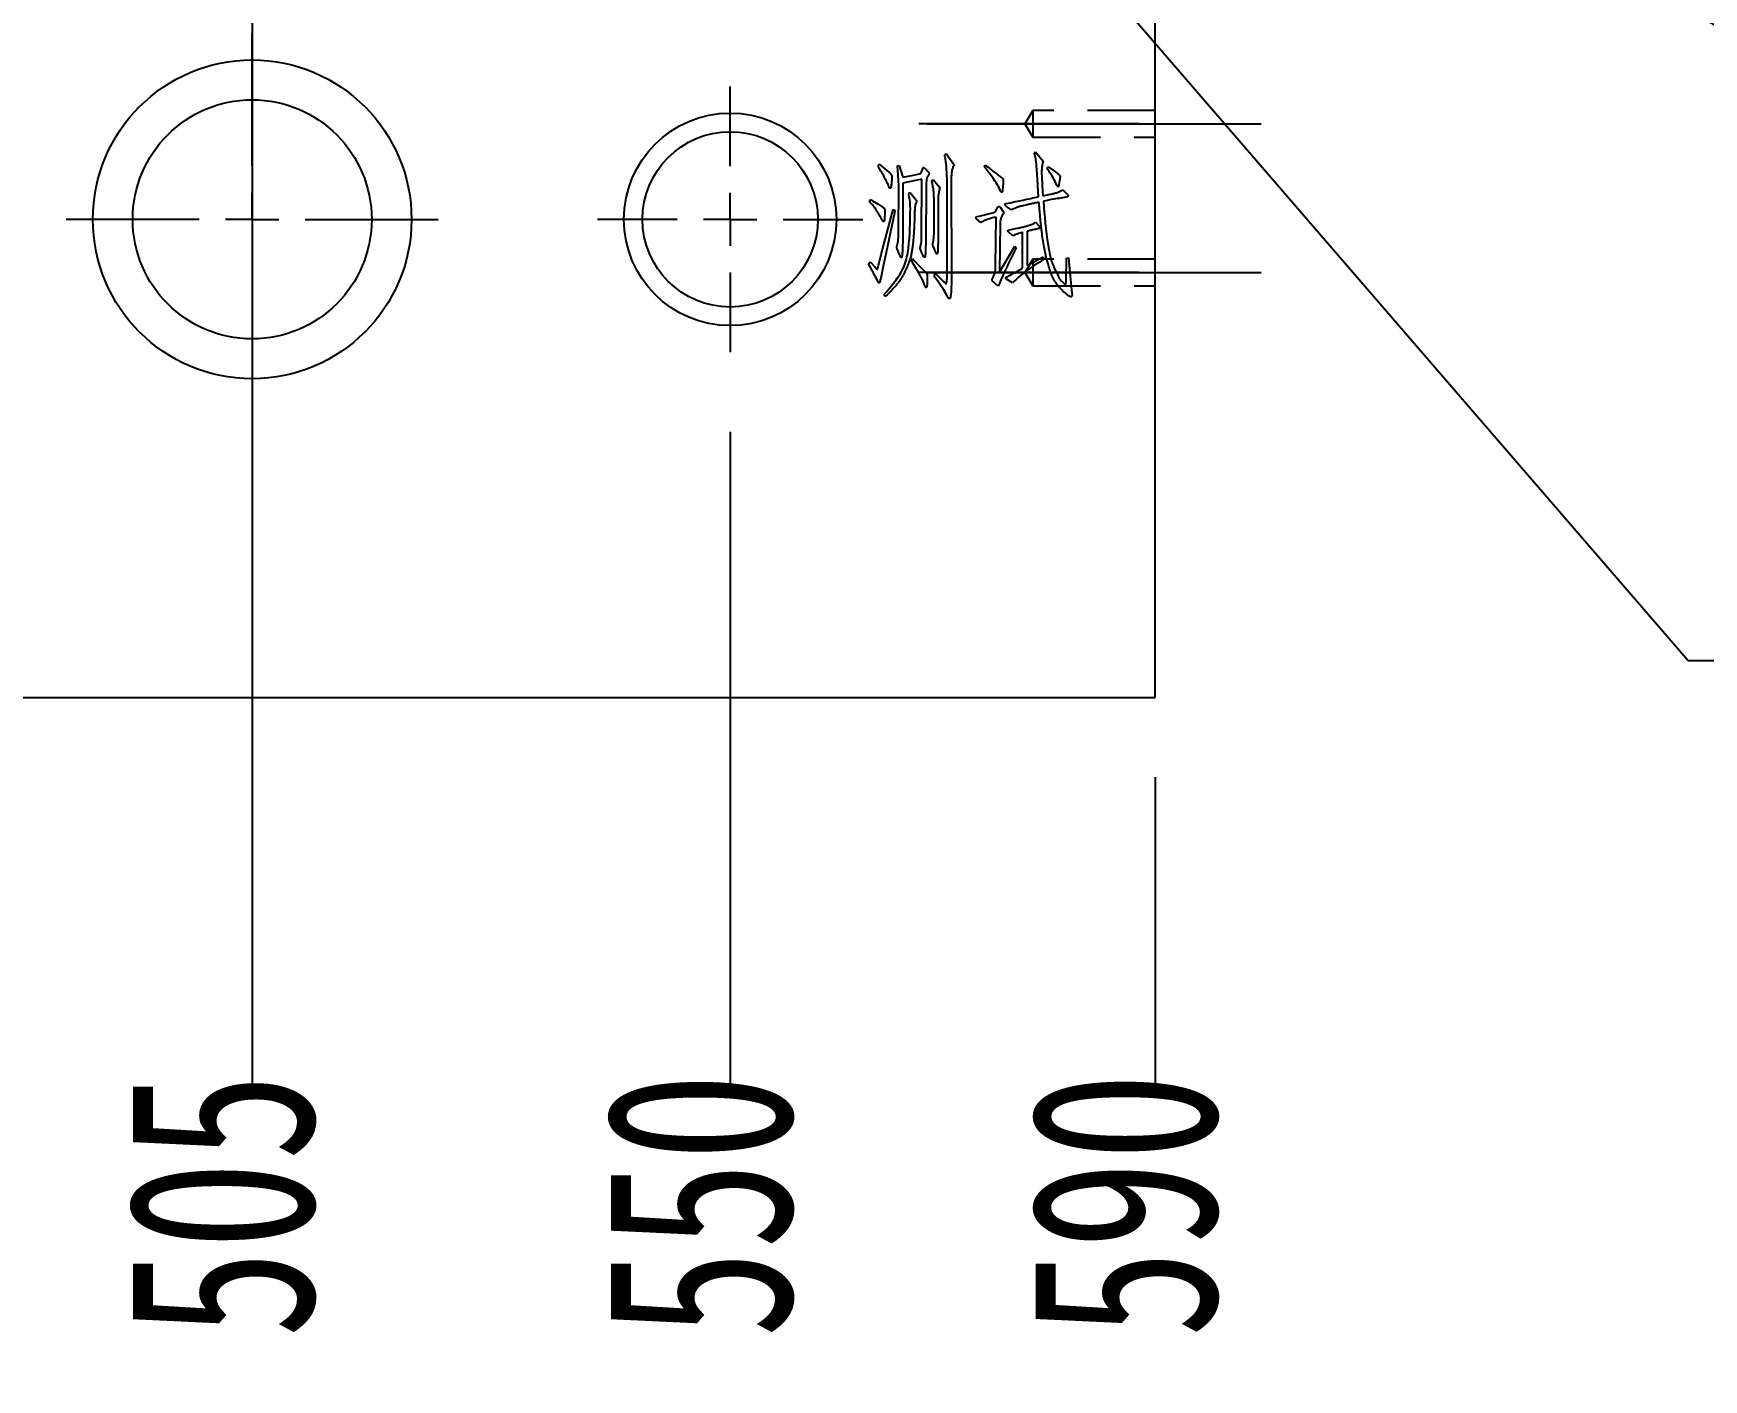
# Model space of a CAD drawing. Extents: x 2 to 292, y 3 to 207.
# Drawn here: x 146.65 to 178.09, y 33.43 to 58.77 of the extents above; entities that cross this region are included whole.
import ezdxf

# ---------------------------------------------------------------- set-up
doc = ezdxf.new("R2010")
doc.units = 0
for name, pattern in [('SLD-中心线', [34.29, 30.48, -1.27, 1.27, -1.27]), ('SLD-实线', [0]), ('SLD-虚线', [1.905, 1.27, -0.635])]:
    doc.linetypes.add(name, pattern=pattern)
doc.layers.get('0').update_dxf_attribs({"linetype": 'CONTINUOUS'})
doc.layers.add('图框', color=7, linetype='SLD-实线')
doc.styles.add('SLDTEXTSTYLE0', font='TXT', dxfattribs={"width": 0.7, "bigfont": 'bigfont'})
doc.styles.add('SLDTEXTSTYLE10', font='TXT', dxfattribs={"width": 0.633333})
doc.styles.add('SLDTEXTSTYLE2', font='TXT', dxfattribs={"width": 0.7})
doc.dimstyles.new('SLDDIMSTYLE1', dxfattribs={"dimtxt": 3.5, "dimasz": 4.08, "dimexe": 0, "dimexo": 0.0625, "dimgap": 0.875, "dimtad": 0, "dimtih": 1, "dimtoh": 1, "dimlfac": 5, "dimrnd": 1e-09, "dimzin": 12, "dimtxsty": 'SLDTEXTSTYLE2', "dimblk1": 'NONE', "dimblk2": 'NONE', "dimsah": 1, "dimcen": 0.09, "dimazin": 3, "dimtfac": 1, "dimtofl": 0, "dimtmove": 0, "dimatfit": 3, "dimtolj": 1, "dimtzin": 12})
doc.dimstyles.new('SLDDIMSTYLE11', dxfattribs={"dimtxt": 3.5, "dimasz": 4.08, "dimexe": 0, "dimexo": 0.0625, "dimgap": 0.875, "dimtad": 0, "dimtih": 1, "dimtoh": 1, "dimlfac": 5, "dimrnd": 1e-09, "dimzin": 12, "dimtxsty": 'SLDTEXTSTYLE2', "dimblk1": 'NONE', "dimsah": 1, "dimcen": 0, "dimazin": 3, "dimtfac": 1, "dimtmove": 0, "dimatfit": 3, "dimtolj": 1, "dimtzin": 12})
doc.dimstyles.new('SLDDIMSTYLE2', dxfattribs={"dimtxt": 3.5, "dimasz": 4.08, "dimexe": 0, "dimexo": 0.0625, "dimgap": 0.875, "dimtad": 0, "dimtih": 1, "dimtoh": 1, "dimlfac": 5, "dimrnd": 1e-09, "dimzin": 12, "dimtxsty": 'SLDTEXTSTYLE2', "dimblk1": 'NONE', "dimblk2": 'NONE', "dimsah": 1, "dimcen": 0.09, "dimazin": 3, "dimtfac": 1, "dimtofl": 0, "dimtmove": 0, "dimatfit": 3, "dimtolj": 1, "dimtzin": 12})
doc.dimstyles.new('SLDDIMSTYLE7', dxfattribs={"dimtxt": 3.5, "dimasz": 4.08, "dimexe": 0, "dimexo": 0.0625, "dimgap": 0.875, "dimtad": 0, "dimtih": 1, "dimtoh": 1, "dimlfac": 5, "dimrnd": 1e-09, "dimzin": 12, "dimtxsty": 'SLDTEXTSTYLE2', "dimblk1": 'NONE', "dimsah": 1, "dimcen": 0, "dimazin": 3, "dimtfac": 1, "dimtmove": 0, "dimatfit": 3, "dimtolj": 1, "dimtzin": 12})
doc.dimstyles.new('SLDDIMSTYLE8', dxfattribs={"dimtxt": 3.5, "dimasz": 4.08, "dimexe": 0, "dimexo": 0.0625, "dimgap": 0.875, "dimtad": 0, "dimtih": 1, "dimtoh": 1, "dimlfac": 5, "dimrnd": 1e-09, "dimzin": 4, "dimtxsty": 'SLDTEXTSTYLE2', "dimblk1": 'NONE', "dimsah": 1, "dimcen": 0, "dimazin": 3, "dimtfac": 1, "dimtmove": 0, "dimatfit": 3, "dimtolj": 1, "dimtzin": 12})

# ---------------------------------------------------------------- blocks, each defined once
blk = doc.blocks.new('_D_18')
at = {"layer": '图框', "color": 5}
blk.add_line((150.765, 73.271), (150.765, 38.821), dxfattribs=at)
at = {"layer": '图框', "color": 5, "insert": (148.418, 34.212), "char_height": 3.5, "attachment_point": 1, "rotation": 90, "style": 'SLDTEXTSTYLE2'}
blk.add_mtext('505', dxfattribs=at)
blk = doc.blocks.new('_NONE')
blk = doc.blocks.new('_D_19')
at = {"layer": '图框', "color": 5}
blk.add_line((159.765, 51.271), (159.765, 38.821), dxfattribs=at)
at = {"layer": '图框', "color": 5, "insert": (157.418, 34.212), "char_height": 3.5, "attachment_point": 1, "rotation": 90, "style": 'SLDTEXTSTYLE2'}
blk.add_mtext('550', dxfattribs=at)
blk = doc.blocks.new('_D_20')
at = {"layer": '图框', "color": 5}
blk.add_line((163.965, 119.071), (163.965, 165.671), dxfattribs=at)
at = {"layer": '图框', "color": 5, "insert": (161.618, 165.671), "char_height": 3.5, "attachment_point": 1, "rotation": 90, "style": 'SLDTEXTSTYLE2'}
blk.add_mtext('571', dxfattribs=at)
blk = doc.blocks.new('_D_21')
at = {"layer": '图框', "color": 5}
blk.add_line((167.765, 44.771), (167.765, 38.821), dxfattribs=at)
at = {"layer": '图框', "color": 5, "insert": (165.418, 34.217), "char_height": 3.5, "attachment_point": 1, "rotation": 90, "style": 'SLDTEXTSTYLE2'}
blk.add_mtext('590', dxfattribs=at)
blk = doc.blocks.new('_D_26')
at = {"layer": '图框', "color": 5}
for p, q in [((180.209, 72.899), (175.209, 69.271)), ((180.209, 72.899), (185.209, 72.899)), ((175.209, 69.271), (165.165, 69.271))]:
    blk.add_line(p, q, dxfattribs=at)
at = {"layer": '图框', "color": 5, "insert": (185.209, 75.245), "char_height": 3.5, "attachment_point": 1, "style": 'SLDTEXTSTYLE2'}
blk.add_mtext('115', dxfattribs=at)
blk = doc.blocks.new('_D_35')
at = {"layer": '图框', "color": 5}
blk.add_line((113.265, 105.271), (177.765, 105.271), dxfattribs=at)
at = {"layer": '图框', "color": 5, "insert": (177.765, 107.618), "char_height": 3.5, "attachment_point": 1, "style": 'SLDTEXTSTYLE2'}
blk.add_mtext('295', dxfattribs=at)
blk = doc.blocks.new('_D_40')
at = {"layer": '图框', "color": 5}
blk.add_line((113.265, 121.271), (177.765, 121.271), dxfattribs=at)
at = {"layer": '图框', "color": 5, "insert": (177.765, 123.618), "char_height": 3.5, "attachment_point": 1, "style": 'SLDTEXTSTYLE2'}
blk.add_mtext('375', dxfattribs=at)
blk = doc.blocks.new('_D_47')
at = {"layer": '图框', "color": 5}
blk.add_line((115.265, 159.271), (176.538, 159.271), dxfattribs=at)
at = {"layer": '图框', "color": 5, "insert": (176.538, 161.618), "char_height": 3.5, "attachment_point": 1, "style": 'SLDTEXTSTYLE2'}
blk.add_mtext('565', dxfattribs=at)
blk = doc.blocks.new('SW_SYMBOL_HOLE_SPOT')
at = {"layer": '图框', "color": 0}
for p, q in [((0, 875), (0, 75)), ((1600, 75), (1600, 875)), ((0, 75), (1600, 75))]:
    blk.add_line(p, q, dxfattribs=at)
blk = doc.blocks.new('SW_SYMBOL_HOLE_DEPTH')
at = {"layer": '图框', "color": 0}
for p, q in [((0, 875), (800, 875)), ((400, 875), (400, 75)), ((100, 555), (400, 75)), ((700, 555), (400, 75))]:
    blk.add_line(p, q, dxfattribs=at)
blk = doc.blocks.new('_D_58')
at = {"layer": '图框', "color": 5}
for p, q in [((148.803, 80.542), (152.726, 76.001)), ((152.726, 76.001), (177.803, 46.971)), ((177.803, 46.971), (200.911, 46.971))]:
    blk.add_line(p, q, dxfattribs=at)
blk.add_solid([(152.726, 76.001), (155.008, 72.582), (155.777, 73.246)], dxfattribs=at)
at = {"layer": '图框', "color": 5, "xscale": 0.004511737089201878, "yscale": 0.004511737089201878, "zscale": 0.004511737089201878}
for name, p in [('SW_SYMBOL_HOLE_SPOT', (179.391, 40.93)), ('SW_SYMBOL_HOLE_DEPTH', (193.941, 40.93))]:
    blk.add_blockref(name, p, dxfattribs=at)
at = {"layer": '图框', "color": 5, "char_height": 3.5, "attachment_point": 1}
for s, insert, style in [('%%c', (180.43, 50.806), 'SLDTEXTSTYLE2'), ('22.50 贯\\M+190FA', (184.545, 50.792), 'SLDTEXTSTYLE0'), ('%%c', (186.754, 44.936), 'SLDTEXTSTYLE2'), ('30', (190.868, 44.921), 'SLDTEXTSTYLE2'), ('10', (197.839, 44.921), 'SLDTEXTSTYLE2')]:
    blk.add_mtext(s, dxfattribs=dict(at, insert=insert, style=style))
blk = doc.blocks.new('_D_62')
at = {"layer": '图框', "color": 5}
for p, q in [((111.225, 67.929), (112.304, 66.614)), ((112.304, 66.614), (147.049, 24.256)), ((147.049, 24.256), (174.199, 24.256))]:
    blk.add_line(p, q, dxfattribs=at)
blk.add_solid([(112.304, 66.614), (114.498, 63.138), (115.284, 63.782)], dxfattribs=at)
at = {"layer": '图框', "color": 5, "xscale": 0.004511737089201878, "yscale": 0.004511737089201878, "zscale": 0.004511737089201878}
for name, p in [('SW_SYMBOL_HOLE_SPOT', (149.131, 19.07)), ('SW_SYMBOL_HOLE_DEPTH', (166.744, 19.07))]:
    blk.add_blockref(name, p, dxfattribs=at)
at = {"layer": '图框', "color": 5, "char_height": 3.5, "attachment_point": 1}
for s, insert, style in [('8.50 贯\\M+190FA', (160.194, 28.076), 'SLDTEXTSTYLE0'), ('%%c', (154.767, 28.091), 'SLDTEXTSTYLE2'), ('4 x', (148.637, 28.076), 'SLDTEXTSTYLE10'), ('%%c', (156.494, 23.076), 'SLDTEXTSTYLE2'), ('15', (161.921, 23.062), 'SLDTEXTSTYLE2'), ('8', (171.954, 23.062), 'SLDTEXTSTYLE2')]:
    blk.add_mtext(s, dxfattribs=dict(at, insert=insert, style=style))
blk = doc.blocks.new('_D_67')
at = {"layer": '图框', "color": 5}
for p, q in [((156.795, 70.927), (162.734, 67.616)), ((162.734, 67.616), (182.88, 56.382)), ((182.88, 56.382), (191.654, 56.382))]:
    blk.add_line(p, q, dxfattribs=at)
blk.add_solid([(162.734, 67.616), (166.05, 65.185), (166.545, 66.072)], dxfattribs=at)
at = {"layer": '图框', "color": 5, "char_height": 3.5, "attachment_point": 1, "style": 'SLDTEXTSTYLE2'}
for s, insert in [('%%c', (184.467, 60.908)), ('34', (188.582, 60.894))]:
    blk.add_mtext(s, dxfattribs=dict(at, insert=insert))
blk = doc.blocks.new('SW_CENTERMARKSYMBOL_11')
at = {"layer": '图框', "color": 0}
for p, q in [((0, 1), (0, 2.5)), ((0, 0), (0, 0.5)), ((-1, 0), (-2.5, 0)), ((0, 0), (-0.5, 0)), ((0, 0), (0, -0.5)), ((0, 0), (0.5, 0)), ((1, 0), (2.5, 0)), ((0, -1), (0, -2.5))]:
    blk.add_line(p, q, dxfattribs=at)
blk = doc.blocks.new('SW_CENTERMARKSYMBOL_61')
at = {"layer": '图框', "color": 0}
for p, q in [((0, 1), (0, 3.5)), ((0, 0), (0, 0.5)), ((-1, 0), (-3.5, 0)), ((0, 0), (-0.5, 0)), ((0, 0), (0, -0.5)), ((0, 0), (0.5, 0)), ((1, 0), (3.5, 0)), ((0, -1), (0, -3.5))]:
    blk.add_line(p, q, dxfattribs=at)

msp = doc.modelspace()

# ---------------------------------------------------------------- linework, layer by layer
at = {"color": 7, "linetype": 'SLD-实线'}
for p, q in [((167.76450306, 46.27149122), (167.76450306, 162.27148789)), ((162.55009204, 56.27063828), (162.56756813, 56.30813854)), ((162.56756813, 56.30813854), (162.60208518, 56.28214496)), ((163.80429894, 56.48670512), (163.83327872, 56.50971549)), ((163.83327872, 56.50971549), (163.9798823, 56.29961508)), ((164.55094248, 56.25359135), (164.56841856, 56.29365163)), ((165.49192101, 56.50971549), (165.51493436, 56.54423552)), ((165.51493436, 56.54423552), (165.65855175, 56.36865514)), ((162.57907182, 56.22205453), (162.55009204, 56.27063828)), ((162.60208518, 56.28214496), (162.71118552, 56.19307476)), ((162.71118552, 56.19307476), (162.78022558, 56.13255816)), ((162.8091994, 56.04647415), (162.80025274, 55.93993085)), ((162.91276247, 56.27660471), (162.94429928, 56.28811138)), ((162.92980939, 56.10102432), (162.91276247, 56.27660471)), ((162.93833286, 55.90243059), (162.92980939, 56.10102432)), ((162.94429928, 56.28811138), (163.01631958, 56.06352108)), ((163.37558061, 56.02644401), (163.01333338, 55.95442074)), ((163.01631958, 56.06352108), (163.21448714, 56.10102432)), ((163.21448714, 56.10102432), (163.35554749, 56.13554137)), ((163.35554749, 56.13554137), (163.39006454, 56.22461157)), ((163.37003738, 54.97935134), (163.37558061, 56.02644401)), ((163.43311101, 56.22759479), (163.49660784, 56.15855473)), ((163.55968148, 55.99746423), (163.58567506, 56.0234608)), ((163.58567506, 56.0234608), (163.71225149, 55.87089377)), ((163.85331184, 54.30302637), (163.84734541, 56.04945736)), ((163.92788917, 56.04647415), (163.9338556, 54.16793244)), ((164.84457284, 56.08099418), (164.87909585, 56.0520144)), ((165.54348499, 56.12701791), (165.53496152, 56.27958792)), ((165.56948453, 55.6982966), (165.54348499, 56.12701791)), ((165.73057205, 56.22461157), (165.75060517, 56.26211482)), ((165.75060517, 56.26211482), (165.8741954, 56.17602783)), ((165.8741954, 56.17602783), (165.93470603, 56.13000112)), ((165.91169268, 55.91990071), (165.8856991, 55.98297434)), ((165.97220928, 56.04050773), (165.95473916, 55.91990071)), ((162.93577582, 55.02793508), (162.93833286, 55.90243059)), ((163.01333338, 55.95442074), (163.01333338, 54.91031426)), ((163.12541992, 55.755827), (163.1514135, 55.77884036)), ((163.1514135, 55.77884036), (163.27500373, 55.62371629)), ((163.45356733, 55.82785028), (163.45058114, 54.89284115)), ((163.59718472, 55.76435047), (163.59164149, 55.84788042)), ((163.60315114, 55.06245511), (163.60315114, 55.67826646)), ((164.8560825, 55.80483692), (164.84457284, 55.83083349)), ((164.90508944, 55.95143753), (164.89358574, 55.82188385)), ((165.64150483, 55.91138022), (165.65301448, 55.7157697)), ((165.65301448, 55.7157697), (165.79364568, 55.74432033)), ((165.92320234, 55.90243059), (165.91169268, 55.91990071)), ((166.02675945, 55.82486706), (166.12179309, 55.73579686)), ((162.38900453, 55.60070293), (162.40903169, 55.64374643)), ((162.42948801, 55.56021648), (162.38900453, 55.60070293)), ((162.40903169, 55.64374643), (162.44354874, 55.62073308)), ((162.44354874, 55.62073308), (162.55307824, 55.55467623)), ((162.55307824, 55.55467623), (162.64512569, 55.49714583)), ((162.61060864, 54.61114364), (162.81175643, 55.38761931)), ((162.6796487, 55.40764945), (162.67112524, 55.27852195)), ((162.85778314, 55.39614277), (162.72268921, 54.73473387)), ((162.81175643, 55.38761931), (162.83221275, 55.45665937)), ((162.83221275, 55.45665937), (162.86673576, 55.43662923)), ((162.86673576, 55.43662923), (162.85778314, 55.39614277)), ((163.67772848, 55.64672964), (163.67772848, 54.9303444)), ((164.45037157, 55.33307212), (164.60293561, 55.37057238)), ((164.60293561, 55.37057238), (164.67751891, 55.39060252)), ((164.67751891, 55.39060252), (164.75251943, 55.40764945)), ((164.75251943, 55.40764945), (164.80408937, 55.49970286)), ((164.85309631, 55.49416261), (164.89912302, 55.42810577)), ((164.95963961, 55.56873994), (164.99969989, 55.57768958)), ((165.05467326, 55.44813591), (164.95963961, 55.52271622)), ((164.48488862, 55.20948189), (164.40434486, 55.27852195)), ((164.41031128, 55.32454866), (164.45037157, 55.33307212)), ((164.7610429, 54.3950768), (164.77255255, 55.31304198)), ((164.84755904, 55.17496186), (164.83860642, 54.28001302)), ((165.08621007, 54.95889502), (165.00566632, 55.03390151)), ((165.01120359, 55.07140475), (165.05467326, 55.07992821)), ((165.35639793, 55.0483914), (165.35639793, 54.40402644)), ((165.578008, 55.09697514), (165.50896794, 55.08291143)), ((165.51194817, 55.21800535), (165.58397442, 55.14044183)), ((162.72268921, 54.73473387), (162.64512569, 54.38953655)), ((163.01333338, 54.91031426), (163.00736696, 54.70319706)), ((163.45058114, 54.89284115), (163.44461471, 54.65717035)), ((163.61167461, 54.71172052), (163.58866126, 54.76626771)), ((163.67772848, 54.9303444), (163.67474824, 54.70021384)), ((164.83860642, 54.28001302), (165.12627036, 54.76626771)), ((165.12627036, 54.76626771), (165.15226394, 54.73473387)), ((165.2703169, 54.35203629), (165.2703169, 55.02793508)), ((162.3719576, 54.43258005), (162.397528, 54.47008329)), ((162.39198476, 54.39251977), (162.3719576, 54.43258005)), ((162.397528, 54.47008329), (162.42352158, 54.44408672)), ((162.42352158, 54.44408672), (162.48105198, 54.38101309)), ((162.56458193, 54.42959683), (162.61060864, 54.61114364)), ((162.93278963, 54.65418714), (162.91276247, 54.70319706)), ((162.96432644, 54.58514708), (162.93278963, 54.65418714)), ((163.17442686, 54.49863689), (163.19445402, 54.53315692)), ((163.19445402, 54.46155983), (163.17442686, 54.49863689)), ((163.19445402, 54.53315692), (163.22897703, 54.49863689)), ((163.27500373, 54.33498936), (163.19445402, 54.46155983)), ((163.22897703, 54.49863689), (163.33552033, 54.38655334)), ((163.37302357, 54.64268046), (163.35256726, 54.69169038)), ((163.398588, 54.59068733), (163.37302357, 54.64268046)), ((163.63766819, 54.64822071), (163.61167461, 54.71172052)), ((165.35639793, 54.40402644), (165.65855175, 54.56511694)), ((165.65855175, 54.56511694), (165.67304164, 54.51611)), ((166.09281332, 54.1304292), (166.09877974, 54.54210656)), ((166.09877974, 54.54210656), (166.13330275, 54.54764681)), ((166.13330275, 54.54764681), (166.16483957, 54.20244949)), ((162.48957545, 54.21693938), (162.39198476, 54.39251977)), ((162.52409846, 54.14789932), (162.48957545, 54.21693938)), ((162.64512569, 54.38953655), (162.59910494, 54.16494625)), ((163.33552033, 54.38655334), (163.45058114, 54.27148955)), ((163.47658068, 54.17645591), (163.47061426, 54.04136198)), ((163.60570818, 54.21693938), (163.6261645, 54.25146239)), ((163.63170177, 54.17091268), (163.60570818, 54.21693938)), ((163.6261645, 54.25146239), (163.65173489, 54.23142927)), ((163.78128559, 53.94930857), (163.63170177, 54.17091268)), ((163.65173489, 54.23142927), (163.77574831, 54.11039608)), ((163.84734541, 54.16238921), (163.85331184, 54.30302637)), ((163.9338556, 54.16793244), (163.9338556, 54.04988545)), ((164.81005579, 54.0128054), (164.70649868, 54.10741585)), ((165.08024365, 54.07885926), (164.96816308, 54.14789932)), ((164.97114331, 54.1909458), (165.01717001, 54.21395915)), ((166.16483957, 54.20244949), (166.19935662, 53.8832547)), ((162.66515881, 53.86024135), (162.68518597, 53.8832547)), ((162.68518597, 53.81975191), (162.66515881, 53.86024135)), ((162.71970898, 53.85171788), (162.68518597, 53.81975191)), ((163.84180218, 53.84575146), (163.78128559, 53.94930857)), ((163.9338556, 54.04988545), (163.92788917, 53.98979204)), ((166.19935662, 53.8832547), (166.20234281, 53.84575146)), ((49.76450831, 46.27149122), (167.76450306, 46.27149122))]:
    msp.add_line(p, q, dxfattribs=at)
at = {"color": 7, "linetype": 'SLD-虚线'}
for p, q in [((165.46450287, 57.32148903), (165.31429321, 57.07148927)), ((165.46450287, 57.32148903), (165.46450287, 56.82148951)), ((167.76450306, 57.32148903), (165.46450287, 57.32148903)), ((165.31429321, 57.07148927), (165.46450287, 56.82148951)), ((165.46450287, 56.82148951), (167.76450306, 56.82148951)), ((165.46450287, 54.52148932), (165.31429321, 54.27148955)), ((165.46450287, 54.52148932), (165.46450287, 54.02148979)), ((167.76450306, 54.52148932), (165.46450287, 54.52148932)), ((165.31429321, 54.27148955), (165.46450287, 54.02148979)), ((165.46450287, 54.02148979), (167.76450306, 54.02148979))]:
    msp.add_line(p, q, dxfattribs=at)
at = {"color": 7, "linetype": 'SLD-实线'}
for centre, radius in [((150.76450569, 55.27148955), 3), ((150.76450569, 55.27148955), 2.25), ((159.76450569, 55.27148955), 2), ((159.76450569, 55.27148955), 1.65)]:
    msp.add_circle(centre, radius, dxfattribs=at)
for points, knots in [([(163.84734541, 56.04945736), (163.84509232, 56.09924878), (163.84138128, 56.18125913), (163.83510954, 56.29555363), (163.81996536, 56.3912257), (163.80952149, 56.45487611), (163.80429894, 56.48670512)], [0, 0, 0, 0, 0.3400031532, 0.5600117816, 0.7799796024, 1, 1, 1, 1]), ([(163.97988192, 56.29961655), (163.97059946, 56.2808428), (163.95261335, 56.24446591), (163.93884214, 56.19539442), (163.93366643, 56.15506296), (163.92990397, 56.12198917), (163.92860008, 56.08540526), (163.92813327, 56.05982612), (163.92788959, 56.04647357)], [0, 0, 0, 0, 0.2399772102, 0.464990968, 0.5802448105, 0.7064253995, 0.8467513901, 1, 1, 1, 1]), ([(164.56841804, 56.29365022), (164.59693272, 56.27101583), (164.651151, 56.22797843), (164.71740212, 56.17641685), (164.76592437, 56.1407682), (164.79602518, 56.1173104), (164.8222601, 56.09854279), (164.83764952, 56.08643913), (164.84457401, 56.08099307)], [0, 0, 0, 0, 0.313338588, 0.5957871052, 0.7224505404, 0.8315105112, 0.9241878401, 1, 1, 1, 1]), ([(165.53496152, 56.27958792), (165.53033385, 56.32320617), (165.52207025, 56.40109482), (165.50113316, 56.47652625), (165.49192101, 56.50971549)], [0, 0, 0, 0, 0.5600078261, 1, 1, 1, 1]), ([(165.65855228, 56.36865555), (165.65440658, 56.35606701), (165.6472433, 56.33431552), (165.6394223, 56.30357085), (165.63569095, 56.27480573), (165.63200192, 56.24386914), (165.63072582, 56.20925386), (165.62815219, 56.18116959), (165.62826792, 56.15883574), (165.6287526, 56.14065336), (165.62962367, 56.11678762), (165.63080771, 56.08694227), (165.63325227, 56.0514604), (165.63503586, 56.00994474), (165.63827238, 55.96266254), (165.64038605, 55.92913662), (165.64150561, 55.91137875)], [0, 0, 0, 0, 0.0862723766, 0.1490683829, 0.2060839476, 0.2749083196, 0.3517951684, 0.431451186, 0.4582666535, 0.4971138542, 0.5498525525, 0.6137151478, 0.6915250146, 0.7813372095, 0.8841796145, 1, 1, 1, 1]), ([(162.77723969, 55.85640326), (162.77539915, 55.85591508), (162.77142721, 55.85486159), (162.76573867, 55.85738116), (162.76196317, 55.86294147), (162.75835661, 55.87056834), (162.75414803, 55.88170887), (162.74941192, 55.89726949), (162.7419773, 55.91878679), (162.72865617, 55.94689312), (162.71131894, 55.98346481), (162.68922961, 56.02506052), (162.66668632, 56.06805605), (162.6453755, 56.10748979), (162.62632392, 56.14079244), (162.6101667, 56.16837035), (162.59661079, 56.18952426), (162.58811573, 56.20591298), (162.58153048, 56.21547774), (162.57960897, 56.22061824), (162.5790722, 56.22205422)], [0, 0, 0, 0, 0.0132842984, 0.0286679546, 0.0401835726, 0.060509159, 0.0886441275, 0.1247361335, 0.1761661698, 0.2503090861, 0.3456231348, 0.4639770066, 0.5850574985, 0.690812298, 0.7826377919, 0.8578122757, 0.9180907887, 0.9610597504, 0.9891221124, 1, 1, 1, 1]), ([(162.78022558, 56.13255816), (162.78616182, 56.12601078), (162.79797639, 56.1129799), (162.80843312, 56.0827829), (162.80890812, 56.06027559), (162.8091994, 56.04647415)], [0, 0, 0, 0, 0.2808930008, 0.5590450631, 1, 1, 1, 1]), ([(163.39006454, 56.22461157), (163.39159402, 56.22955259), (163.39392572, 56.23708523), (163.39982114, 56.24426966), (163.40454921, 56.24669821), (163.41324509, 56.24598218), (163.42264435, 56.23787972), (163.42999243, 56.23065922), (163.43311101, 56.22759479)], [0, 0, 0, 0, 0.247915416, 0.37794983733, 0.43766423646, 0.49630379413, 0.78622750898, 1, 1, 1, 1]), ([(163.48510246, 56.08653324), (163.48078194, 56.07988631), (163.47237975, 56.06695993), (163.46659925, 56.04789873), (163.46395312, 56.03060375), (163.46187782, 56.01368131), (163.4597573, 55.99251157), (163.45760162, 55.96723242), (163.4559839, 55.93795612), (163.45469975, 55.90471102), (163.45388339, 55.86762934), (163.4536749, 55.84148782), (163.45356613, 55.82785009)], [0, 0, 0, 0, 0.0898522716, 0.1747370895, 0.2239140046, 0.2890944161, 0.3687352527, 0.4660871501, 0.5778424262, 0.7024402657, 0.844766586, 1, 1, 1, 1]), ([(163.49660896, 56.1585554), (163.50066169, 56.15448727), (163.50753513, 56.14758771), (163.51221505, 56.13543789), (163.50912823, 56.12568272), (163.50404822, 56.1156999), (163.49592604, 56.10214212), (163.48900827, 56.09216587), (163.48510246, 56.08653324)], [0, 0, 0, 0, 0.20634053, 0.3499545357, 0.4340639588, 0.5640859702, 0.7538811108, 1, 1, 1, 1]), ([(163.59164149, 55.84788042), (163.58618181, 55.87591113), (163.5764322, 55.92596692), (163.56479984, 55.97561747), (163.55968148, 55.99746423)], [0, 0, 0, 0, 0.5599894432, 1, 1, 1, 1]), ([(164.84457284, 55.83083349), (164.79695648, 55.91473025), (164.71185783, 56.06466822), (164.6001465, 56.19582323), (164.55094248, 56.25359135)], [0, 0, 0, 0, 0.5595431366, 1, 1, 1, 1]), ([(164.87909585, 56.0520144), (164.88742608, 56.04526632), (164.90391775, 56.03190689), (164.90832901, 55.99337409), (164.90632471, 55.96742827), (164.90508944, 55.95143753)], [0, 0, 0, 0, 0.2814140885, 0.5571262165, 1, 1, 1, 1]), ([(165.8856991, 55.98297434), (165.85947692, 56.02984168), (165.81264164, 56.11355114), (165.75565358, 56.19067007), (165.73057205, 56.22461157)], [0, 0, 0, 0, 0.5598809827, 1, 1, 1, 1]), ([(165.93470603, 56.13000112), (165.94256313, 56.12401935), (165.95815966, 56.11214538), (165.98289306, 56.08336795), (165.97627015, 56.05679878), (165.97220928, 56.04050773)], [0, 0, 0, 0, 0.2819829074, 0.5597433502, 1, 1, 1, 1]), ([(162.80025268, 55.93993192), (162.79876452, 55.92902818), (162.79617319, 55.91004163), (162.79365445, 55.8854436), (162.789536, 55.87040229), (162.78686966, 55.86057283), (162.78156485, 55.85770066), (162.77852146, 55.85678774), (162.77723969, 55.85640326)], [0, 0, 0, 0, 0.3657354394, 0.6368514224, 0.8116393259, 0.89390039, 0.9553145992, 1, 1, 1, 1]), ([(163.15695673, 55.48265594), (163.15516197, 55.53414116), (163.1519566, 55.62609127), (163.1335293, 55.71618088), (163.12541992, 55.755827)], [0, 0, 0, 0, 0.5599256221, 1, 1, 1, 1]), ([(163.60315062, 55.6782656), (163.60300393, 55.68082232), (163.6025395, 55.68891733), (163.60185997, 55.70585163), (163.59934257, 55.73194409), (163.59796984, 55.75255595), (163.59718428, 55.76435126)], [0, 0, 0, 0, 0.0890273309, 0.2818759772, 0.5890475616, 1, 1, 1, 1]), ([(163.71225149, 55.87089377), (163.70179944, 55.82969308), (163.68310957, 55.75601984), (163.67937468, 55.68016414), (163.67772848, 55.64672964)], [0, 0, 0, 0, 0.5592355183, 1, 1, 1, 1]), ([(164.89358574, 55.82188385), (164.89292376, 55.81474265), (164.89192875, 55.80400905), (164.8883972, 55.7918786), (164.88454026, 55.78561261), (164.88011112, 55.78320257), (164.87585798, 55.78296213), (164.87116809, 55.78456668), (164.86327658, 55.79119247), (164.85908964, 55.79913351), (164.8560825, 55.80483692)], [0, 0, 0, 0, 0.27949684861, 0.42009835242, 0.49032232831, 0.56070378871, 0.606939631, 0.65306888985, 0.75082702342, 1, 1, 1, 1]), ([(164.99969867, 55.57769028), (165.09323068, 55.5965867), (165.28353027, 55.63503323), (165.47309139, 55.67697036), (165.56948345, 55.69829544)], [0, 0, 0, 0, 0.4914987624, 1, 1, 1, 1]), ([(166.11326963, 55.69531339), (166.07163537, 55.68691877), (165.98780702, 55.67001666), (165.83589604, 55.64994195), (165.72767675, 55.62652252), (165.66153795, 55.61220961)], [0, 0, 0, 0, 0.2772924909, 0.5583134586, 1, 1, 1, 1]), ([(165.7936471, 55.74432143), (165.8161738, 55.74925917), (165.85960272, 55.75877857), (165.92109586, 55.77768078), (165.97673957, 55.79893643), (166.01056184, 55.81646974), (166.02676025, 55.82486692)], [0, 0, 0, 0, 0.2793771222, 0.5386073171, 0.7790264968, 1, 1, 1, 1]), ([(165.95473809, 55.91990208), (165.95389484, 55.91536662), (165.95241085, 55.90738492), (165.95035281, 55.89678552), (165.94679553, 55.88990451), (165.94343258, 55.88503953), (165.93791864, 55.88382811), (165.93309171, 55.88802674), (165.92802803, 55.8940063), (165.92495895, 55.89936254), (165.92320176, 55.90242925)], [0, 0, 0, 0, 0.2119636385, 0.3730223218, 0.4894841015, 0.5678798361, 0.6342732657, 0.7191586451, 0.8392046998, 1, 1, 1, 1]), ([(166.12179309, 55.73579686), (166.12379091, 55.7318261), (166.12775743, 55.72394239), (166.1294671, 55.71073287), (166.12221366, 55.70098201), (166.11627469, 55.69721796), (166.11326963, 55.69531339)], [0, 0, 0, 0, 0.2809383655, 0.5577854729, 0.7762443463, 1, 1, 1, 1]), ([(162.65663453, 55.23249531), (162.65461157, 55.23192522), (162.65028208, 55.23070515), (162.64267167, 55.23604749), (162.63603159, 55.24798622), (162.62666138, 55.26316584), (162.61525571, 55.2841395), (162.59907068, 55.3103838), (162.57754532, 55.3472396), (162.55079464, 55.3916196), (162.52186278, 55.43924172), (162.491027, 55.48385024), (162.4610313, 55.52432256), (162.43973407, 55.54855765), (162.42948772, 55.56021745)], [0, 0, 0, 0, 0.0149352305, 0.0319640133, 0.0630242662, 0.1169981312, 0.1642864769, 0.2405366431, 0.3461288286, 0.4816038012, 0.6257887364, 0.760243144, 0.8846501181, 1, 1, 1, 1]), ([(162.64512569, 55.49714583), (162.65285096, 55.49136842), (162.66822872, 55.47986803), (162.6784095, 55.44636631), (162.67917754, 55.42236997), (162.6796487, 55.40764945)], [0, 0, 0, 0, 0.2806933784, 0.5587423698, 1, 1, 1, 1]), ([(162.68518597, 53.8832547), (162.75490406, 53.96448858), (162.89432656, 54.1269404), (163.06732818, 54.40439391), (163.15066253, 54.87030195), (163.15435968, 55.22999227), (163.15695673, 55.48265594)], [0, 0, 0, 0, 0.1866508838, 0.373265168, 0.5597515123, 1, 1, 1, 1]), ([(163.27500231, 55.62371627), (163.27163559, 55.6129067), (163.26591764, 55.59454805), (163.25782355, 55.57028815), (163.25196104, 55.54942918), (163.24698681, 55.52672554), (163.24337184, 55.49721344), (163.24045067, 55.46636887), (163.23916048, 55.43321421), (163.23710843, 55.39815333), (163.23632446, 55.35408637), (163.23425777, 55.30325056), (163.23348383, 55.2500991), (163.23154433, 55.19911182), (163.23001936, 55.15236202), (163.2277817, 55.10860996), (163.22507037, 55.06486521), (163.22206717, 55.01841445), (163.21877633, 54.96768094), (163.2143968, 54.9128552), (163.20959144, 54.85382489), (163.2021499, 54.79060767), (163.19273353, 54.72298091), (163.18342998, 54.66372012), (163.17419231, 54.61347582), (163.16420409, 54.5733102), (163.15234202, 54.5306965), (163.1373008, 54.48632517), (163.12003564, 54.43966094), (163.10114945, 54.39053704), (163.07859947, 54.33966528), (163.05485626, 54.28634099), (163.02703123, 54.23226654), (162.99574205, 54.17765694), (162.95947131, 54.1235444), (162.91997072, 54.06885712), (162.87594092, 54.01430152), (162.82767018, 53.95990387), (162.77571355, 53.90509642), (162.7386186, 53.86974031), (162.71970936, 53.85171749)], [0, 0, 0, 0, 0.01770173592, 0.03006409402, 0.03997958588, 0.05156748414, 0.06636215566, 0.08643052619, 0.09999537722, 0.11822973875, 0.14133838825, 0.16889387838, 0.19777536706, 0.2244429098, 0.24866877764, 0.27090714005, 0.29293599629, 0.31719543982, 0.34368573212, 0.37242338609, 0.40318970007, 0.43627755549, 0.4719288814, 0.50994084448, 0.53006567313, 0.55177534361, 0.57462638748, 0.59920903518, 0.62499727303, 0.65242536107, 0.68147290765, 0.71198644719, 0.74367376634, 0.77651244634, 0.81033171121, 0.84547294964, 0.88196398537, 0.91988694635, 0.95916144633, 0.99999844002, 0.99999844002, 0.99999844002, 0.99999844002]), ([(164.80408818, 55.49970179), (164.80707815, 55.50459978), (164.81227792, 55.51311775), (164.82758943, 55.51720012), (164.84206121, 55.50888083), (164.84899061, 55.49963889), (164.85309735, 55.49416162)], [0, 0, 0, 0, 0.26176345585, 0.45522586629, 0.67713714242, 1, 1, 1, 1]), ([(164.89358574, 55.35309928), (164.87670127, 55.32199453), (164.84639607, 55.26616599), (164.84720209, 55.20295499), (164.84755904, 55.17496186)], [0, 0, 0, 0, 0.5571476998, 1, 1, 1, 1]), ([(164.89912302, 55.42810577), (164.90359889, 55.42162385), (164.91249735, 55.40873719), (164.91523257, 55.37895231), (164.90181454, 55.36292701), (164.89358574, 55.35309928)], [0, 0, 0, 0, 0.2812977944, 0.5592459508, 1, 1, 1, 1]), ([(164.959639, 55.52271478), (164.95427635, 55.52692464), (164.94520792, 55.53404365), (164.93741491, 55.54933829), (164.94444849, 55.56418277), (164.95413391, 55.56708894), (164.959639, 55.56874078)], [0, 0, 0, 0, 0.3211168808, 0.5430195867, 0.7402566743, 1, 1, 1, 1]), ([(165.57800679, 55.59473694), (165.55029756, 55.58866624), (165.49811491, 55.57723376), (165.42454945, 55.56052271), (165.36036571, 55.54563515), (165.30542409, 55.53271268), (165.25978397, 55.52251445), (165.22384013, 55.51284409), (165.19711103, 55.50570455), (165.17327303, 55.49904598), (165.14921689, 55.48948529), (165.11989784, 55.47818238), (165.08816156, 55.46400573), (165.06615889, 55.45357838), (165.05467416, 55.44813562)], [0, 0, 0, 0, 0.1561394386, 0.2940453281, 0.4152469545, 0.5188076325, 0.6047274403, 0.6726248779, 0.7236484123, 0.7570524639, 0.8087604294, 0.8659696897, 0.930040229, 1, 1, 1, 1]), ([(166.14480613, 53.82870409), (166.12466699, 53.84344417), (166.08462156, 53.87275401), (166.0292536, 53.92217154), (165.97768439, 53.97506785), (165.93203065, 54.03140355), (165.89159221, 54.08703777), (165.85848965, 54.13968385), (165.83206497, 54.18768927), (165.80781039, 54.24698351), (165.78531506, 54.32095741), (165.76227546, 54.39391825), (165.74560343, 54.45132301), (165.73432625, 54.48944216), (165.72564672, 54.52255184), (165.71678406, 54.55285793), (165.70911057, 54.58704606), (165.70042557, 54.63031387), (165.68913237, 54.68550561), (165.67223734, 54.77488114), (165.65197207, 54.89406628), (165.6354489, 55.01300638), (165.62529639, 55.10093379), (165.61945069, 55.15409349), (165.61474138, 55.19455806), (165.61145724, 55.22237521), (165.60986942, 55.2447432), (165.60691889, 55.26868478), (165.60414266, 55.3015229), (165.60092476, 55.34318511), (165.59601979, 55.39358411), (165.59042609, 55.45280311), (165.58463192, 55.52087615), (165.58030019, 55.56916879), (165.57800679, 55.59473694)], [0.00000147335, 0.00000147335, 0.00000147335, 0.00000147335, 0.03906709369, 0.07768116669, 0.11607091488, 0.15464074061, 0.19113281771, 0.22372376203, 0.2519912789, 0.27682296724, 0.32388953939, 0.3730087725, 0.39666242215, 0.4175039903, 0.43526026281, 0.45026540289, 0.4669406759, 0.4901091197, 0.5193855697, 0.55516471249, 0.63255707411, 0.70869764998, 0.74319210733, 0.77117541522, 0.79245179256, 0.80699631093, 0.81503318829, 0.82756311916, 0.84476437047, 0.86663948857, 0.89300541023, 0.92406444859, 0.95979652628, 1, 1, 1, 1]), ([(165.66153795, 55.61220961), (165.68401205, 55.3379393), (165.71769641, 54.92686091), (165.81253176, 54.44636039), (165.92686909, 54.23451012), (165.99179058, 54.11072495), (166.0479466, 54.07004344), (166.07577235, 54.04988545)], [0, 0, 0, 0, 0.5008523621, 0.7506812714, 0.8759075974, 0.93851126, 1, 1, 1, 1]), ([(162.6711242, 55.2785213), (162.67053437, 55.27178985), (162.66951137, 55.26011458), (162.66682571, 55.24588474), (162.66332661, 55.23553976), (162.65848852, 55.23333875), (162.65663453, 55.23249531)], [0, 0, 0, 0, 0.3997685222, 0.6933715526, 0.8824978901, 1, 1, 1, 1]), ([(163.59164149, 54.86684459), (163.59574258, 54.90323663), (163.60306911, 54.96825034), (163.60312607, 55.0336594), (163.60315114, 55.06245511)], [0, 0, 0, 0, 0.5597596111, 1, 1, 1, 1]), ([(164.40434388, 55.2785213), (164.40112697, 55.28171121), (164.39443641, 55.28834561), (164.39171327, 55.3025808), (164.39578666, 55.31801664), (164.40527245, 55.32228202), (164.41031022, 55.3245473)], [0, 0, 0, 0, 0.23237877653, 0.48330305442, 0.72558956985, 1, 1, 1, 1]), ([(164.77255185, 55.3130408), (164.74272738, 55.30673301), (164.68637799, 55.29481527), (164.60857073, 55.27017329), (164.54132405, 55.24365701), (164.50282278, 55.2203421), (164.48488938, 55.20948231)], [0, 0, 0, 0, 0.297210964, 0.5615408644, 0.7957713591, 1, 1, 1, 1]), ([(165.005665, 55.03390166), (165.00251412, 55.03677562), (164.99661195, 55.04215908), (164.99273744, 55.05393526), (164.99809584, 55.06640794), (165.0064451, 55.06959011), (165.01120517, 55.07140432)], [0, 0, 0, 0, 0.2559242753, 0.4793922525, 0.7031915391, 1, 1, 1, 1]), ([(165.05467416, 55.07992765), (165.07371215, 55.08389342), (165.11023384, 55.09150117), (165.1625089, 55.10258536), (165.21002637, 55.11264489), (165.25238085, 55.12269539), (165.29014954, 55.1309716), (165.32278475, 55.13910562), (165.35061902, 55.14638927), (165.38082535, 55.15458798), (165.41390975, 55.16572591), (165.44994125, 55.18096692), (165.482855, 55.1978391), (165.50242036, 55.21139989), (165.51194894, 55.21800424)], [0, 0, 0, 0, 0.12131817131, 0.23273179819, 0.33337522416, 0.42431096827, 0.50428701716, 0.57457262173, 0.63411440525, 0.68378221745, 0.76981852067, 0.85162474424, 0.92773646069, 0.99999489787, 0.99999489787, 0.99999489787, 0.99999489787]), ([(165.50896794, 55.08291143), (165.48045686, 55.07660504), (165.42954457, 55.06534373), (165.37874815, 55.05357124), (165.35639793, 55.0483914)], [0, 0, 0, 0, 0.5600039037, 1, 1, 1, 1]), ([(165.58397312, 55.14044332), (165.58781646, 55.13604306), (165.59472638, 55.12813187), (165.59841561, 55.11351832), (165.59204177, 55.1001297), (165.58306104, 55.09811063), (165.57800679, 55.09697432)], [0, 0, 0, 0, 0.3028500555, 0.5444926395, 0.7436456092, 1, 1, 1, 1]), ([(162.91276067, 54.70319635), (162.91028381, 54.70908549), (162.90528815, 54.72096351), (162.90203473, 54.73760464), (162.90285643, 54.75284441), (162.90503433, 54.76741572), (162.90946767, 54.78472333), (162.91327261, 54.79711269), (162.91531767, 54.80377168)], [0, 0, 0, 0, 0.1847459183, 0.372620656, 0.4836814048, 0.6249430032, 0.7984156987, 1, 1, 1, 1]), ([(162.9153195, 54.80377095), (162.92242384, 54.84521703), (162.93514614, 54.91943774), (162.93558294, 54.99470035), (162.93577582, 55.02793508)], [0, 0, 0, 0, 0.5584165104, 1, 1, 1, 1]), ([(163.35256726, 54.69169038), (163.34967725, 54.69799063), (163.3439088, 54.71056593), (163.34419204, 54.73556), (163.34780047, 54.75275469), (163.35001022, 54.7632845)], [0, 0, 0, 0, 0.28014487045, 0.55916964055, 1, 1, 1, 1]), ([(163.35001022, 54.7632845), (163.35717312, 54.80330631), (163.36996954, 54.87480475), (163.37001664, 54.94739434), (163.37003738, 54.97935134)], [0, 0, 0, 0, 0.5597579501, 1, 1, 1, 1]), ([(163.58866126, 54.76626771), (163.58401256, 54.77516827), (163.57476495, 54.79287405), (163.58184185, 54.82827221), (163.58791578, 54.85217981), (163.59164149, 54.86684459)], [0, 0, 0, 0, 0.28098542271, 0.55896086847, 1, 1, 1, 1]), ([(165.15226394, 54.73473387), (165.08430121, 54.60185968), (164.96296676, 54.36463825), (164.8567692, 54.12028828), (164.81005579, 54.0128054)], [0, 0, 0, 0, 0.5601272979, 1, 1, 1, 1]), ([(165.2703169, 55.02793508), (165.2348993, 55.01783444), (165.17162855, 54.99979045), (165.11231929, 54.97139522), (165.08621007, 54.95889502)], [0, 0, 0, 0, 0.5597784347, 1, 1, 1, 1]), ([(162.48105388, 54.38101438), (162.48732324, 54.37346198), (162.49825109, 54.36029774), (162.51353857, 54.34386811), (162.5225141, 54.33451676), (162.5325105, 54.32810642), (162.53800293, 54.34223505), (162.54480415, 54.3587443), (162.55379108, 54.39114781), (162.56063568, 54.41553488), (162.56458254, 54.42959737)], [0, 0, 0, 0, 0.16727127502, 0.29156303313, 0.36989174362, 0.4065365167, 0.45324961995, 0.56673320626, 0.75016229383, 1, 1, 1, 1]), ([(163.00736696, 54.70319706), (163.00686727, 54.67593597), (163.00614776, 54.63668253), (163.00224015, 54.59213596), (162.99876605, 54.57112123), (162.99660339, 54.56063658), (162.99290781, 54.55547719), (162.99017156, 54.55388508), (162.9870298, 54.5533386), (162.9814102, 54.55578936), (162.97652587, 54.56234349), (162.96994897, 54.57259619), (162.96653275, 54.58022205), (162.96432644, 54.58514708)], [0, 0, 0, 0, 0.4193895562, 0.6038822554, 0.6850867297, 0.7488820825, 0.7646158421, 0.7808866767, 0.7964209617, 0.8116118029, 0.8720479446, 0.9173644932, 1, 1, 1, 1]), ([(163.44461471, 54.65717035), (163.44198454, 54.62952498), (163.43902691, 54.59843771), (163.43324904, 54.56547209), (163.43004037, 54.56001582), (163.4274949, 54.55750031), (163.42479462, 54.55619773), (163.42151597, 54.55721433), (163.41005028, 54.56646133), (163.40404124, 54.57916169), (163.398588, 54.59068733)], [0, 0, 0, 0, 0.5614163104, 0.6313138234, 0.667899244, 0.6865403057, 0.703240721, 0.7252801094, 0.7506903264, 1, 1, 1, 1]), ([(163.67474661, 54.70021319), (163.67424932, 54.69068673), (163.67335684, 54.67358976), (163.67125471, 54.65092438), (163.66734597, 54.6341242), (163.66380315, 54.62340543), (163.65650476, 54.61660832), (163.64897122, 54.62311448), (163.64334776, 54.63316329), (163.6398115, 54.64254174), (163.63767011, 54.64822086)], [0, 0, 0, 0, 0.2333992806, 0.4188776421, 0.5580597377, 0.6498651964, 0.7048473972, 0.7579272947, 0.8534128743, 1, 1, 1, 1]), ([(165.67304164, 54.51611), (165.55449094, 54.44492541), (165.34287793, 54.31786094), (165.16046463, 54.15186172), (165.08024365, 54.07885926)], [0, 0, 0, 0, 0.5602240909, 1, 1, 1, 1]), ([(162.59910494, 54.16494625), (162.59411468, 54.13953609), (162.588491, 54.11090063), (162.57638974, 54.08224004), (162.5730838, 54.07711166), (162.57065144, 54.0747602), (162.56888288, 54.07399634), (162.56716893, 54.07438568), (162.56535454, 54.07554667), (162.55621787, 54.08512714), (162.54317709, 54.11029359), (162.53103756, 54.13422171), (162.52409846, 54.14789932)], [0, 0, 0, 0, 0.4190879134, 0.4722824566, 0.5056243609, 0.5173328847, 0.5271432048, 0.5353630294, 0.5447575372, 0.5619328267, 0.7495954307, 1, 1, 1, 1]), ([(163.44461663, 53.99235041), (163.44297291, 53.99457688), (163.43871581, 54.00034327), (163.43393859, 54.01253745), (163.42656039, 54.02865898), (163.41998446, 54.05049727), (163.40997169, 54.0772255), (163.39579158, 54.1090503), (163.37728712, 54.14620814), (163.35536522, 54.18702147), (163.33293197, 54.22879191), (163.31147847, 54.26784387), (163.29291732, 54.30304763), (163.28072625, 54.32478314), (163.27500231, 54.33498838)], [0, 0, 0, 0, 0.02160659812, 0.05595940037, 0.10184117208, 0.16060904559, 0.23419678432, 0.32537821192, 0.43337107671, 0.55931387307, 0.68826868606, 0.80478862074, 0.90834447726, 1, 1, 1, 1]), ([(163.45058296, 54.27148955), (163.45569424, 54.26535283), (163.46504072, 54.25413122), (163.47217777, 54.23483222), (163.47566678, 54.21694766), (163.47677345, 54.20061817), (163.47655327, 54.18710873), (163.47657189, 54.17943761), (163.47657913, 54.1764544)], [0, 0, 0, 0, 0.2345230061, 0.4288485977, 0.6002849072, 0.7730553715, 0.9117437556, 1, 1, 1, 1]), ([(163.77574945, 54.11039717), (163.78124945, 54.10468218), (163.79092669, 54.0946267), (163.80401168, 54.08193138), (163.81257141, 54.07270924), (163.81843224, 54.06526823), (163.82311346, 54.06108322), (163.82783358, 54.05591255), (163.83242189, 54.0596395), (163.83453798, 54.06627528), (163.83873394, 54.07664629), (163.84068155, 54.08535184), (163.84180393, 54.09036874)], [0.00001736895, 0.00001736895, 0.00001736895, 0.00001736895, 0.21318807746, 0.37509010268, 0.48854994124, 0.55353522621, 0.62369277047, 0.67344820111, 0.70096625398, 0.76069715568, 0.86209258521, 1, 1, 1, 1]), ([(163.84180393, 54.09036874), (163.84273441, 54.09475978), (163.84479087, 54.10446451), (163.84630357, 54.12088071), (163.84702679, 54.14050637), (163.84723286, 54.15471887), (163.8473441, 54.1623909)], [0, 0, 0, 0, 0.1859142978, 0.4108931202, 0.6819953826, 1, 1, 1, 1]), ([(164.70649868, 54.10741585), (164.7027219, 54.11173878), (164.69514052, 54.12041647), (164.69703147, 54.14428105), (164.70603221, 54.15846881), (164.71203596, 54.16793244)], [0, 0, 0, 0, 0.2484247416, 0.4986778346, 1, 1, 1, 1]), ([(164.71203596, 54.16793244), (164.72967868, 54.20840299), (164.76135423, 54.28106333), (164.76113848, 54.36007379), (164.7610429, 54.3950768)], [0, 0, 0, 0, 0.5569824837, 1, 1, 1, 1]), ([(164.96816308, 54.14789932), (164.96435993, 54.15060034), (164.95863224, 54.15466818), (164.95524397, 54.16346991), (164.9543731, 54.17259093), (164.9587223, 54.18434147), (164.96696927, 54.18872644), (164.97114331, 54.1909458)], [0, 0, 0, 0, 0.2480581729, 0.373585448, 0.5020856078, 0.7479908599, 1, 1, 1, 1]), ([(165.01717001, 54.21395915), (165.06497477, 54.23871426), (165.15035107, 54.28292534), (165.23365663, 54.33091672), (165.2703169, 54.35203629)], [0, 0, 0, 0, 0.5599300531, 1, 1, 1, 1]), ([(166.07577235, 54.04988545), (166.07748477, 54.05064353), (166.08077027, 54.05209802), (166.08518603, 54.05528382), (166.08746464, 54.06022944), (166.08892444, 54.07108214), (166.09008994, 54.09458413), (166.09173183, 54.1161947), (166.09281332, 54.1304292)], [0, 0, 0, 0, 0.06513161699, 0.12496362668, 0.18377103069, 0.24777081867, 0.50451998671, 1, 1, 1, 1]), ([(163.47061426, 54.04136198), (163.46936669, 54.03147348), (163.4676359, 54.01775492), (163.46559818, 53.99985802), (163.46131093, 53.99102213), (163.45657868, 53.98666102), (163.45383716, 53.98578371), (163.45105907, 53.98629234), (163.44795249, 53.98873105), (163.44578978, 53.99107535), (163.44461471, 53.99234908)], [0, 0, 0, 0, 0.41653070599, 0.57786391633, 0.74950621202, 0.81304611191, 0.84007255081, 0.86624385221, 0.92732611857, 1, 1, 1, 1]), ([(163.92788917, 53.98979204), (163.92616461, 53.9326777), (163.92419829, 53.8675565), (163.90963759, 53.80120832), (163.90536357, 53.78745424), (163.89996537, 53.7815885), (163.89474061, 53.77955598), (163.88982928, 53.77986108), (163.86594444, 53.79764443), (163.85331968, 53.82280113), (163.84180218, 53.84575146)], [0, 0, 0, 0, 0.56218583459, 0.64099862512, 0.67224090769, 0.70363105965, 0.71544608287, 0.72664309368, 0.75061790415, 1, 1, 1, 1]), ([(166.20234281, 53.84575146), (166.20089417, 53.83915988), (166.19871385, 53.8292391), (166.19157899, 53.81719411), (166.17840217, 53.8114319), (166.16118866, 53.81717388), (166.15028461, 53.82484872), (166.14480645, 53.82870453)], [0, 0, 0, 0, 0.2498904829, 0.3761027537, 0.5014333532, 0.7495217554, 1, 1, 1, 1])]:
    msp.add_open_spline(points, degree=3, knots=knots, dxfattribs=at)
at = {"layer": '图框', "color": 5, "linetype": 'SLD-中心线', "ltscale": 2}
for p, q in [((167.46450569, 57.07148955), (163.31429053, 57.07148955)), ((163.46450569, 57.07148955), (169.76450569, 57.07148955)), ((167.46450569, 54.27148955), (163.31429053, 54.27148955)), ((163.46450569, 54.27148955), (169.76450569, 54.27148955))]:
    msp.add_line(p, q, dxfattribs=at)

# ---------------------------------------------------------------- block references
at = {"layer": '图框', "color": 5}
for name, p in [('SW_CENTERMARKSYMBOL_61', (150.76450569, 55.27148955)), ('SW_CENTERMARKSYMBOL_11', (159.76450569, 55.27148955))]:
    msp.add_blockref(name, p, dxfattribs=at)

# ---------------------------------------------------------------- dimensions: what is measured, and where the dimension line sits
for feature_location, offset, dtype, dimstyle, picture, middle in [((163.96450569, 117.57148955), (0, 48.09997586), 1, 'SLDDIMSTYLE1', '_D_20', (163.96450569, 167.97320168)), ((113.76450569, 159.27148955), (62.77394455, 0), 0, 'SLDDIMSTYLE1', '_D_47', (178.84018651, 159.27148955)), ((111.76450569, 121.27148955), (66, 0), 0, 'SLDDIMSTYLE1', '_D_40', (180.06624196, 121.27148955)), ((111.76450569, 105.27148955), (66, 0), 0, 'SLDDIMSTYLE1', '_D_35', (180.06624196, 105.27148955)), ((163.66450569, 69.27148955), (21.54436154, 3.62718644), 0, 'SLDDIMSTYLE2', '_D_26', (187.51303378, 72.898676)), ((150.76450569, 74.77148955), (0, -35.95083592), 1, 'SLDDIMSTYLE1', '_D_18', (150.76450569, 36.51648708)), ((159.76450569, 52.77148955), (0, -13.95083592), 1, 'SLDDIMSTYLE1', '_D_19', (159.76450569, 36.51648708)), ((167.76450569, 46.27148955), (0, -7.45083592), 1, 'SLDDIMSTYLE1', '_D_21', (167.76450569, 36.51891736))]:
    dim = msp.add_ordinate_dim(feature_location=feature_location, offset=offset, dtype=dtype, origin=(49.76450569, 46.27148955), dimstyle=dimstyle, dxfattribs=at)
    dim.commit()
    dim.dimension.update_dxf_attribs({"geometry": picture, "text_midpoint": middle})
for p1, p2, text, dimstyle, picture, middle in [((148.80336584, 80.54171653), (152.72564553, 76.00126258), '%%c22.50 贯穿\\P{\\fGDT;v}<>{\\fGDT;x}10', 'SLDDIMSTYLE7', '_D_58', (190.15078986, 45.85210929)), ((111.22542623, 67.92867548), (112.30358514, 66.61430363), '4 x <> 贯穿\\P{\\fGDT;v}%%c 15 {\\fGDT;x} 8\\P', 'SLDDIMSTYLE8', '_D_62', (161.41776428, 23.56459839))]:
    dim = msp.add_diameter_dim_2p(p1=p1, p2=p2, text=text, dimstyle=dimstyle, dxfattribs=at)
    dim.commit()
    dim.dimension.update_dxf_attribs({"geometry": picture, "text_midpoint": middle, "dimtype": 163})
dim = msp.add_diameter_dim_2p(p1=(156.79496533, 70.92733679), p2=(162.73404604, 67.61564232), dimstyle='SLDDIMSTYLE11', dxfattribs=at)
dim.commit()
dim.dimension.update_dxf_attribs({"geometry": '_D_67', "text_midpoint": (188.06084533, 59.31717529), "dimtype": 163})

doc.saveas('drawing.dxf')
